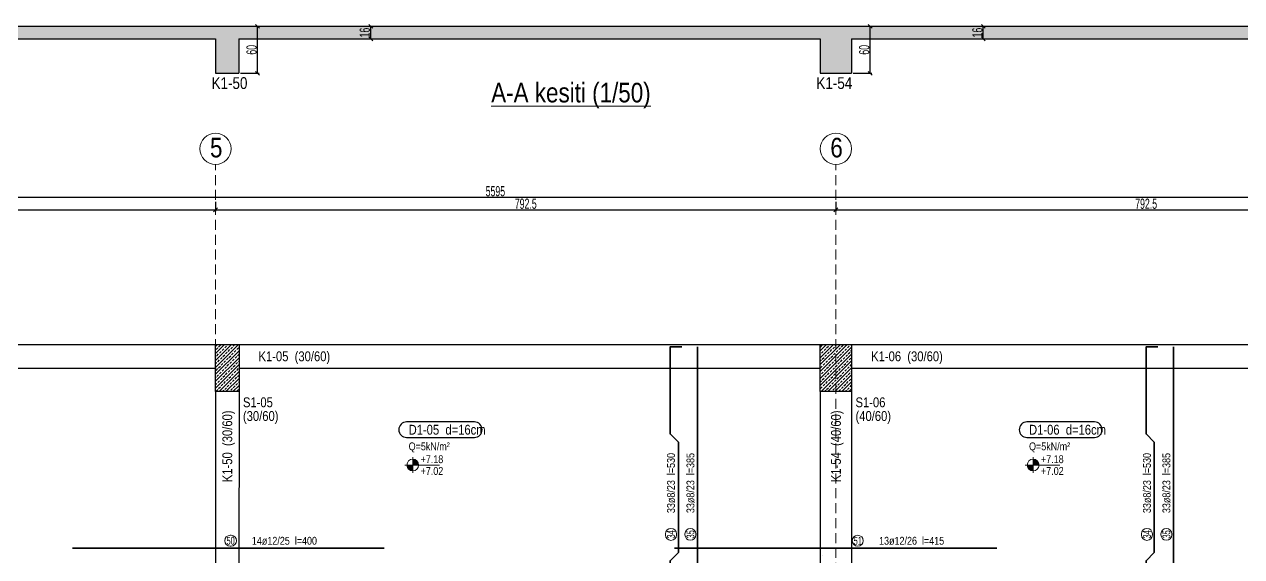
# Model space of a CAD drawing. Header units: millimetres. Extents: x 2329 to 8719, y 754 to 2467.
# Drawn here: x 5026 to 6581, y 1754 to 2434 of the extents above; entities that cross this region are included whole.
import ezdxf
from ezdxf.enums import TextEntityAlignment as Align

# ---------------------------------------------------------------- set-up
doc = ezdxf.new("R2010")
doc.units = ezdxf.units.MM
doc.linetypes.add('DASHED', pattern=[19.05, 12.7, -6.35])
for name, color, linetype, lineweight in [('AKS BALONU (BEYKENT)', 7, 'Continuous', 20), ('AKS CIZGISI (BEYKENT)', 252, 'DASHED', 20), ('AKS NO (BEYKENT)', 3, 'Continuous', 20), ('AKS OLCU (BEYKENT)', 200, 'Continuous', 20), ('DONATI (BEYKENT)', 4, 'Continuous', 35), ('DONATI YAZISI (BEYKENT)', 3, 'Continuous', 20), ('DOSEME ISMI (BEYKENT)', 9, 'Continuous', 20), ('DOSEME PAFTA (BEYKENT)', 3, 'Continuous', 20), ('DOSEME SINIRI (BEYKENT)', 2, 'Continuous', 30), ('KESIT ISMI (BEYKENT)', 6, 'Continuous', 20), ('KIRIS (BEYKENT)', 2, 'Continuous', 30), ('KIRIS ISMI (BEYKENT)', 40, 'Continuous', 20), ('KOLON (BEYKENT)', 3, 'Continuous', 30), ('KOLON ISMI (BEYKENT)', 91, 'Continuous', 20), ('KOT CIZGI (BEYKENT)', 120, 'Continuous', 20), ('KOT YAZI (BEYKENT)', 7, 'Continuous', 20), ('OLCU (BEYKENT)', 14, 'Continuous', 20), ('POZ BALON (BEYKENT)', 14, 'Continuous', 20), ('POZ NO (BEYKENT)', 2, 'Continuous', 20), ('TARAMA (BEYKENT)', 252, 'Continuous', 25), ('YAZI (BEYKENT)', 140, 'Continuous', 20)]:
    doc.layers.add(name, color=color, linetype=linetype, lineweight=lineweight)
doc.styles.add('DONATI YAZISI (BEYKENT)', font='')
doc.styles.add('DSMOLC-50', font='bahnschrift light condensed', dxfattribs={"width": 0.75, "height": 13})
doc.styles.add('KOT (BEYKENT)', font='')
doc.styles.add('stastyle', font='RomanSTA.ttf')
doc.styles.add('YAZI (BEYKENT)', font='')
doc.styles.get('DONATI YAZISI (BEYKENT)').set_extended_font_data('Bahnschrift Light Condensed')
doc.styles.get('KOT (BEYKENT)').set_extended_font_data('Bahnschrift Light Condensed')
doc.styles.get('YAZI (BEYKENT)').set_extended_font_data('Bahnschrift Light Condensed')
doc.dimstyles.new('DSMOLC-50', dxfattribs={"dimtxt": 13, "dimasz": 5, "dimexe": 2, "dimexo": 2, "dimgap": 1, "dimtad": 1, "dimdec": 1, "dimrnd": 0.5, "dimzin": 12, "dimdsep": 46, "dimtxsty": 'DSMOLC-50', "dimblk": 'OBLIQUE', "dimblk1": 'OBLIQUE', "dimblk2": 'OBLIQUE', "dimcen": 0, "dimclrt": 7, "dimadec": 0, "dimazin": 0, "dimtfac": 1, "dimtdec": 4, "dimtix": 1, "dimtmove": 2, "dimatfit": 3, "dimfxl": 1, "dimtzin": 0, "dimarcsym": 0})
pattern_1 = [(45, (1846.9926, -1409.6164), (-4.4194174, 4.4194174), []), (45, (1851.412, -1409.6164), (-4.4194174, 4.4194174), [3.125, -1.5625])]

# ---------------------------------------------------------------- blocks, each defined once
blk = doc.blocks.new('_Oblique')
at = {"color": 0, "linetype": 'ByBlock', "lineweight": -2}
blk.add_line((-0.5, -0.5), (0.5, 0.5), dxfattribs=at)
blk = doc.blocks.new('*D56')
at = {"layer": 'AKS OLCU (BEYKENT)', "color": 0, "lineweight": -2, "transparency": 16777216}
for p, q in [((4510.3, 2207.4), (4510.3, 2195.4)), ((4510.3, 2197.4), (5270.3, 2197.4)), ((5270.3, 2207.4), (5270.3, 2195.4))]:
    blk.add_line(p, q, dxfattribs=at)
at = {"layer": 'DEFPOINTS', "color": 0, "transparency": 16777216}
for p in [(4510.3, 2209.4), (5270.3, 2209.4), (5270.3, 2197.4)]:
    blk.add_point(p, dxfattribs=at)
at = {"layer": 'AKS OLCU (BEYKENT)', "color": 0, "lineweight": -2, "transparency": 16777216, "xscale": 5, "yscale": 5, "zscale": 5, "rotation": 180}
blk.add_blockref('_Oblique', (4510.3, 2197.4), dxfattribs=at)
at = {"layer": 'AKS OLCU (BEYKENT)', "color": 0, "lineweight": -2, "transparency": 16777216, "xscale": 5, "yscale": 5, "zscale": 5}
blk.add_blockref('_Oblique', (5270.3, 2197.4), dxfattribs=at)
at = {"layer": 'AKS OLCU (BEYKENT)', "color": 7, "transparency": 16777216, "insert": (4890.3, 2205), "char_height": 13, "attachment_point": 5, "style": 'DSMOLC-50'}
blk.add_mtext('760', dxfattribs=at)
blk = doc.blocks.new('*D57')
at = {"layer": 'AKS OLCU (BEYKENT)', "color": 0, "lineweight": -2, "transparency": 16777216}
for p, q in [((5270.3, 2207.4), (5270.3, 2195.4)), ((5270.3, 2197.4), (6062.8, 2197.4)), ((6062.8, 2207.4), (6062.8, 2195.4))]:
    blk.add_line(p, q, dxfattribs=at)
at = {"layer": 'DEFPOINTS', "color": 0, "transparency": 16777216}
for p in [(5270.3, 2209.4), (6062.8, 2209.4), (6062.8, 2197.4)]:
    blk.add_point(p, dxfattribs=at)
at = {"layer": 'AKS OLCU (BEYKENT)', "color": 0, "lineweight": -2, "transparency": 16777216, "xscale": 5, "yscale": 5, "zscale": 5, "rotation": 180}
blk.add_blockref('_Oblique', (5270.3, 2197.4), dxfattribs=at)
at = {"layer": 'AKS OLCU (BEYKENT)', "color": 0, "lineweight": -2, "transparency": 16777216, "xscale": 5, "yscale": 5, "zscale": 5}
blk.add_blockref('_Oblique', (6062.8, 2197.4), dxfattribs=at)
at = {"layer": 'AKS OLCU (BEYKENT)', "color": 7, "transparency": 16777216, "insert": (5666.6, 2205), "char_height": 13, "attachment_point": 5, "style": 'DSMOLC-50'}
blk.add_mtext('792.5', dxfattribs=at)
blk = doc.blocks.new('*D58')
at = {"layer": 'AKS OLCU (BEYKENT)', "color": 0, "lineweight": -2, "transparency": 16777216}
for p, q in [((6062.8, 2207.4), (6062.8, 2195.4)), ((6062.8, 2197.4), (6855.3, 2197.4)), ((6855.3, 2207.4), (6855.3, 2195.4))]:
    blk.add_line(p, q, dxfattribs=at)
at = {"layer": 'DEFPOINTS', "color": 0, "transparency": 16777216}
for p in [(6062.8, 2209.4), (6855.3, 2209.4), (6855.3, 2197.4)]:
    blk.add_point(p, dxfattribs=at)
at = {"layer": 'AKS OLCU (BEYKENT)', "color": 0, "lineweight": -2, "transparency": 16777216, "xscale": 5, "yscale": 5, "zscale": 5, "rotation": 180}
blk.add_blockref('_Oblique', (6062.8, 2197.4), dxfattribs=at)
at = {"layer": 'AKS OLCU (BEYKENT)', "color": 0, "lineweight": -2, "transparency": 16777216, "xscale": 5, "yscale": 5, "zscale": 5}
blk.add_blockref('_Oblique', (6855.3, 2197.4), dxfattribs=at)
at = {"layer": 'AKS OLCU (BEYKENT)', "color": 7, "transparency": 16777216, "insert": (6459.1, 2205), "char_height": 13, "attachment_point": 5, "style": 'DSMOLC-50'}
blk.add_mtext('792.5', dxfattribs=at)
blk = doc.blocks.new('*D62')
at = {"layer": 'AKS OLCU (BEYKENT)', "color": 0, "lineweight": -2, "transparency": 16777216}
for p, q in [((2830.3, 2211.4), (2830.3, 2215.4)), ((2830.3, 2213.4), (8425.3, 2213.4)), ((8425.3, 2211.4), (8425.3, 2215.4))]:
    blk.add_line(p, q, dxfattribs=at)
at = {"layer": 'DEFPOINTS', "color": 0, "transparency": 16777216}
for p in [(2830.3, 2209.4), (8425.3, 2213.4), (8425.3, 2209.4)]:
    blk.add_point(p, dxfattribs=at)
at = {"layer": 'AKS OLCU (BEYKENT)', "color": 0, "lineweight": -2, "transparency": 16777216, "xscale": 5, "yscale": 5, "zscale": 5, "rotation": 180}
blk.add_blockref('_Oblique', (2830.3, 2213.4), dxfattribs=at)
at = {"layer": 'AKS OLCU (BEYKENT)', "color": 0, "lineweight": -2, "transparency": 16777216, "xscale": 5, "yscale": 5, "zscale": 5}
blk.add_blockref('_Oblique', (8425.3, 2213.4), dxfattribs=at)
at = {"layer": 'AKS OLCU (BEYKENT)', "color": 7, "transparency": 16777216, "insert": (5627.8, 2221), "char_height": 13, "attachment_point": 5, "style": 'DSMOLC-50'}
blk.add_mtext('5595', dxfattribs=at)
blk = doc.blocks.new('*D87')
at = {"layer": 'DEFPOINTS', "color": 0, "transparency": 16777216}
for p in [(5300.3, 2431.6), (5324, 2431.6), (5300.3, 2371.6)]:
    blk.add_point(p, dxfattribs=at)
at = {"layer": 'OLCU (BEYKENT)', "color": 0, "lineweight": -2, "transparency": 16777216}
for p, q in [((5302.3, 2431.6), (5326, 2431.6)), ((5324, 2371.6), (5324, 2431.6)), ((5302.3, 2371.6), (5326, 2371.6))]:
    blk.add_line(p, q, dxfattribs=at)
at = {"layer": 'OLCU (BEYKENT)', "color": 0, "lineweight": -2, "transparency": 16777216, "xscale": 5, "yscale": 5, "zscale": 5}
for p, rotation in [((5324, 2431.6), 90), ((5324, 2371.6), 270)]:
    blk.add_blockref('_Oblique', p, dxfattribs=dict(at, rotation=rotation))
at = {"layer": 'OLCU (BEYKENT)', "color": 7, "lineweight": -3, "transparency": 16777216, "insert": (5316.4, 2401.6), "char_height": 13, "attachment_point": 5, "rotation": 90, "style": 'DSMOLC-50'}
blk.add_mtext('60', dxfattribs=at)
blk = doc.blocks.new('*D88')
at = {"layer": 'DEFPOINTS', "color": 0, "transparency": 16777216}
for p in [(5446.6, 2431.6), (5468.6, 2431.6), (5446.6, 2415.6)]:
    blk.add_point(p, dxfattribs=at)
at = {"layer": 'OLCU (BEYKENT)', "color": 0, "lineweight": -2, "transparency": 16777216}
for p, q in [((5448.6, 2431.6), (5470.6, 2431.6)), ((5468.6, 2415.6), (5468.6, 2431.6)), ((5448.6, 2415.6), (5470.6, 2415.6))]:
    blk.add_line(p, q, dxfattribs=at)
at = {"layer": 'OLCU (BEYKENT)', "color": 0, "lineweight": -2, "transparency": 16777216, "xscale": 5, "yscale": 5, "zscale": 5}
for p, rotation in [((5468.6, 2431.6), 90), ((5468.6, 2415.6), 270)]:
    blk.add_blockref('_Oblique', p, dxfattribs=dict(at, rotation=rotation))
at = {"layer": 'OLCU (BEYKENT)', "color": 7, "lineweight": -3, "transparency": 16777216, "insert": (5461, 2423.6), "char_height": 13, "attachment_point": 5, "rotation": 90, "style": 'DSMOLC-50'}
blk.add_mtext('16', dxfattribs=at)
blk = doc.blocks.new('*D89')
at = {"layer": 'DEFPOINTS', "color": 0, "transparency": 16777216}
for p in [(6082.8, 2431.6), (6106.6, 2431.6), (6082.8, 2371.6)]:
    blk.add_point(p, dxfattribs=at)
at = {"layer": 'OLCU (BEYKENT)', "color": 0, "lineweight": -2, "transparency": 16777216}
for p, q in [((6084.8, 2431.6), (6108.6, 2431.6)), ((6106.6, 2371.6), (6106.6, 2431.6)), ((6084.8, 2371.6), (6108.6, 2371.6))]:
    blk.add_line(p, q, dxfattribs=at)
at = {"layer": 'OLCU (BEYKENT)', "color": 0, "lineweight": -2, "transparency": 16777216, "xscale": 5, "yscale": 5, "zscale": 5}
for p, rotation in [((6106.6, 2431.6), 90), ((6106.6, 2371.6), 270)]:
    blk.add_blockref('_Oblique', p, dxfattribs=dict(at, rotation=rotation))
at = {"layer": 'OLCU (BEYKENT)', "color": 7, "lineweight": -3, "transparency": 16777216, "insert": (6099, 2401.6), "char_height": 13, "attachment_point": 5, "rotation": 90, "style": 'DSMOLC-50'}
blk.add_mtext('60', dxfattribs=at)
blk = doc.blocks.new('*D90')
at = {"layer": 'DEFPOINTS', "color": 0, "transparency": 16777216}
for p in [(6229.1, 2431.6), (6251.1, 2431.6), (6229.1, 2415.6)]:
    blk.add_point(p, dxfattribs=at)
at = {"layer": 'OLCU (BEYKENT)', "color": 0, "lineweight": -2, "transparency": 16777216}
for p, q in [((6231.1, 2431.6), (6253.1, 2431.6)), ((6251.1, 2415.6), (6251.1, 2431.6)), ((6231.1, 2415.6), (6253.1, 2415.6))]:
    blk.add_line(p, q, dxfattribs=at)
at = {"layer": 'OLCU (BEYKENT)', "color": 0, "lineweight": -2, "transparency": 16777216, "xscale": 5, "yscale": 5, "zscale": 5}
for p, rotation in [((6251.1, 2431.6), 90), ((6251.1, 2415.6), 270)]:
    blk.add_blockref('_Oblique', p, dxfattribs=dict(at, rotation=rotation))
at = {"layer": 'OLCU (BEYKENT)', "color": 7, "lineweight": -3, "transparency": 16777216, "insert": (6243.6, 2423.6), "char_height": 13, "attachment_point": 5, "rotation": 90, "style": 'DSMOLC-50'}
blk.add_mtext('16', dxfattribs=at)

msp = doc.modelspace()

# ---------------------------------------------------------------- hatches: boundary and pattern name
at = {"layer": 'KOT CIZGI (BEYKENT)'}
h = msp.add_hatch(color=256, dxfattribs=at)
h.dxf.hatch_style = 1
h.paths.add_polyline_path([(5522.24, 1871.31), (5514.74, 1871.31, 0.4142136), (5522.24, 1863.81)])
h = msp.add_hatch(color=256, dxfattribs=at)
h.dxf.hatch_style = 1
h.paths.add_polyline_path([(5522.24, 1878.81), (5522.24, 1871.31), (5529.74, 1871.31, 0.4142136)])
h = msp.add_hatch(color=256, dxfattribs=at)
h.dxf.hatch_style = 1
h.paths.add_polyline_path([(6314.74, 1871.31), (6307.24, 1871.31, 0.4142136), (6314.74, 1863.81)])
h = msp.add_hatch(color=256, dxfattribs=at)
h.dxf.hatch_style = 1
h.paths.add_polyline_path([(6314.74, 1878.81), (6314.74, 1871.31), (6322.24, 1871.31, 0.4142136)])
at = {"layer": 'TARAMA (BEYKENT)', "lineweight": -3}
h = msp.add_hatch(dxfattribs=at)
h.set_pattern_fill('ANSI33', color=256)
h.set_pattern_definition([(45, (1846.9926, -1359.3565), (-4.490128, 4.490128), []), (45, (1851.483, -1359.3565), (-4.490128, 4.490128), [3.175, -1.5875])])
h.paths.add_polyline_path([(8425.4, 2431.62), (2830.24, 2431.62), (2830.24, 2371.62), (2860.27, 2371.62), (2860.27, 2415.62), (3440.24, 2415.62), (3440.24, 2371.62), (3470.27, 2371.62), (3470.27, 2415.62), (3985.24, 2415.62), (3985.24, 2371.62), (4015.27, 2371.62), (4015.27, 2415.62), (4510.24, 2415.62), (4510.24, 2371.62), (4540.27, 2371.62), (4540.27, 2415.62), (5270.24, 2415.62), (5270.24, 2371.62), (5300.27, 2371.62), (5300.27, 2415.62), (6042.84, 2415.62), (6042.84, 2371.62), (6082.84, 2371.62), (6082.84, 2415.62), (6825.44, 2415.62), (6825.44, 2371.62), (6855.4, 2371.62), (6855.4, 2415.62), (7585.44, 2415.62), (7585.44, 2371.62), (7615.4, 2371.62), (7615.4, 2415.62), (8395.37, 2415.62), (8395.37, 2371.62), (8425.4, 2371.62)])
at = {"layer": 'TARAMA (BEYKENT)'}
h = msp.add_hatch(dxfattribs=at)
h.set_pattern_fill('ANSI33', color=256, style=0, pattern_type=0)
h.set_pattern_definition(pattern_1)
h.paths.add_polyline_path([(5270.34, 2025.21), (5300.34, 2025.21), (5300.34, 1965.21), (5270.34, 1965.21)], flags=0)
h = msp.add_hatch(dxfattribs=at)
h.set_pattern_fill('ANSI33', color=256, style=0, pattern_type=0)
h.set_pattern_definition(pattern_1)
h.paths.add_polyline_path([(6042.84, 2025.21), (6082.84, 2025.21), (6082.84, 1965.21), (6042.84, 1965.21)], flags=0)

# ---------------------------------------------------------------- linework, layer by layer
at = {"layer": 'AKS BALONU (BEYKENT)'}
for centre in [(5270.34, 2275.21), (6062.84, 2275.21)]:
    msp.add_circle(centre, 20, dxfattribs=at)
at = {"layer": 'AKS CIZGISI (BEYKENT)'}
for p, q in [((5270.34, 800.21), (5270.34, 2255.21)), ((6062.84, 800.21), (6062.84, 2255.21)), ((2600.34, 2025.21), (8670.34, 2025.21))]:
    msp.add_line(p, q, dxfattribs=at)
at = {"layer": 'DONATI (BEYKENT)'}
for points in [[(5850.95, 1519.23), (5850.95, 1749.13), (5861.55, 1759.74), (5861.55, 1900.51), (5850.95, 1911.13), (5850.95, 2022.13), (5865.95, 2022.14)], [(5885.95, 1638.21), (5885.95, 2022.21)], [(6458.95, 1518.73), (6458.95, 1749.13), (6469.55, 1759.74), (6469.54, 1900.51), (6458.95, 1911.13), (6458.95, 2022.13), (6473.95, 2022.14)], [(6493.95, 1638.21), (6493.95, 2022.21)], [(5087.77, 1765.21), (5485.79, 1765.21)], [(5856.76, 1765.21), (6268.19, 1765.21)]]:
    msp.add_lwpolyline(points, dxfattribs=at)
at = {"layer": 'DOSEME PAFTA (BEYKENT)', "lineweight": -3}
for points in [[(5514.36, 1906.56), (5600.95, 1906.56, 1), (5600.95, 1926.34), (5514.36, 1926.34, 1)], [(6306.86, 1906.56), (6393.08, 1906.56, 1), (6393.08, 1926.34), (6306.86, 1926.34, 1)]]:
    msp.add_lwpolyline(points, format="xyb", close=True, dxfattribs=at)
at = {"layer": 'DOSEME SINIRI (BEYKENT)'}
for p, q in [((2830.24, 2431.62), (8425.4, 2431.62)), ((4540.27, 2415.62), (5270.24, 2415.62)), ((5270.24, 2415.62), (5270.24, 2371.62)), ((5300.27, 2415.62), (5300.27, 2371.62)), ((5300.27, 2415.62), (6042.84, 2415.62)), ((6042.84, 2415.62), (6042.84, 2371.62)), ((6082.84, 2415.62), (6082.84, 2371.62)), ((6082.84, 2415.62), (6825.44, 2415.62)), ((5270.24, 2371.62), (5300.27, 2371.62)), ((6042.84, 2371.62), (6082.84, 2371.62))]:
    msp.add_line(p, q, dxfattribs=at)
msp.add_lwpolyline([(2830.34, 2025.21), (8425.34, 2025.21), (8425.34, 1030.21), (2830.34, 1030.21)], close=True, dxfattribs=at)
at = {"layer": 'KIRIS (BEYKENT)'}
for p, q in [((4540.24, 2025.21), (5270.24, 2025.21)), ((5300.24, 2025.21), (6042.84, 2025.21)), ((6082.84, 2025.21), (6825.44, 2025.21)), ((4540.24, 1995.21), (5270.24, 1995.21)), ((5300.24, 1995.21), (6042.84, 1995.21)), ((6082.84, 1995.21), (6825.44, 1995.21)), ((5270.24, 1965.31), (5270.24, 1665.31)), ((5300.34, 1965.31), (5300.24, 1665.31)), ((6042.84, 1965.31), (6042.84, 1665.31)), ((6082.84, 1965.31), (6082.84, 1665.31))]:
    msp.add_line(p, q, dxfattribs=at)
at = {"layer": 'KOLON (BEYKENT)'}
for points in [[(5270.34, 2025.21), (5300.34, 2025.21), (5300.34, 1965.21), (5270.34, 1965.21)], [(6042.84, 2025.21), (6082.84, 2025.21), (6082.84, 1965.21), (6042.84, 1965.21)]]:
    msp.add_lwpolyline(points, close=True, dxfattribs=at)
at = {"layer": 'KOT CIZGI (BEYKENT)'}
for p, q in [((5512.23, 1871.31), (5556.26, 1871.31)), ((5522.24, 1881.31), (5522.24, 1861.31)), ((6304.74, 1871.31), (6348.76, 1871.31)), ((6314.74, 1881.31), (6314.74, 1861.31))]:
    msp.add_line(p, q, dxfattribs=at)
for centre in [(5522.24, 1871.31), (6314.74, 1871.31)]:
    msp.add_circle(centre, 7.5, dxfattribs=at)
at = {"layer": 'POZ BALON (BEYKENT)'}
for p, q in [((5289.05, 1781.64), (5290.13, 1781.64)), ((5845.12, 1782.09), (5845.12, 1783.52)), ((5859.12, 1782.09), (5859.12, 1783.52)), ((5869.95, 1782.25), (5869.95, 1783.34)), ((5883.95, 1782.25), (5883.95, 1783.34)), ((6090.74, 1781.64), (6090.77, 1781.64)), ((6453.12, 1782.09), (6453.12, 1783.52)), ((6467.12, 1782.09), (6467.12, 1783.52)), ((6477.95, 1782.25), (6477.95, 1783.34)), ((6491.95, 1782.25), (6491.95, 1783.34)), ((5289.05, 1767.64), (5290.13, 1767.64)), ((6090.74, 1767.64), (6090.77, 1767.64))]:
    msp.add_line(p, q, dxfattribs=at)
for centre, start, end in [((5852.12, 1783.52), 0, 180), ((5876.95, 1783.34), 0, 180), ((6460.12, 1783.52), 0, 180), ((6484.95, 1783.34), 0, 180), ((5289.05, 1774.64), 90, 270), ((5290.13, 1774.64), 270, 90), ((5852.12, 1782.09), 180, 0), ((5876.95, 1782.25), 180, 0), ((6090.74, 1774.64), 90, 270), ((6090.77, 1774.64), 270, 90), ((6460.12, 1782.09), 180, 0), ((6484.95, 1782.25), 180, 0)]:
    msp.add_arc(centre, 7, start, end, dxfattribs=at)

# ---------------------------------------------------------------- texts
at = {"layer": 'AKS NO (BEYKENT)', "style": 'YAZI (BEYKENT)'}
for s, p in [('5', (5263.27, 2264.21)), ('6', (6055.66, 2264.21))]:
    msp.add_text(s, height=25, dxfattribs=at).set_placement(p)
at = {"layer": 'DONATI (BEYKENT)', "style": 'stastyle'}
msp.add_text('& 1-.16- 1- 7.925002- 7.599992', height=0.0005, dxfattribs=at).set_placement((6045.83, 1755.21))
at = {"layer": 'DONATI YAZISI (BEYKENT)', "style": 'DONATI YAZISI (BEYKENT)'}
for s, p in [(' 33ø8/23  l=530', (5857.12, 1806.81)), (' 33ø8/23  l=385', (5881.95, 1806.8)), (' 33ø8/23  l=530', (6465.12, 1806.81)), (' 33ø8/23  l=385', (6489.95, 1806.8))]:
    msp.add_text(s, height=10, rotation=90, dxfattribs=at).set_placement(p)
for s, p in [(' 14ø12/25  l=400', (5313.59, 1769.64)), (' 13ø12/26  l=415', (6114.76, 1769.64))]:
    msp.add_text(s, height=10, dxfattribs=at).set_placement(p)
at = {"layer": 'DOSEME ISMI (BEYKENT)', "style": 'YAZI (BEYKENT)'}
for s, p in [('D1-05  d=16cm', (5517, 1910.21)), ('D1-06  d=16cm', (6309.5, 1910.21))]:
    msp.add_text(s, height=12.5, dxfattribs=at).set_placement(p)
at = {"layer": 'KESIT ISMI (BEYKENT)', "style": 'YAZI (BEYKENT)'}
msp.add_text('%%UA-A kesiti (1/50)', height=25, dxfattribs=at).set_placement((5622.47, 2334.44))
at = {"layer": 'KIRIS ISMI (BEYKENT)', "style": 'YAZI (BEYKENT)'}
for s, height, p in [('K1-50', 15, (5265.24, 2351.62)), ('K1-54', 15, (6037.84, 2351.62)), ('K1-05  (30/60)', 12.5, (5325.24, 2003.96)), ('K1-06  (30/60)', 12.5, (6107.84, 2003.96))]:
    msp.add_text(s, height=height, dxfattribs=at).set_placement(p)
for s, p in [('K1-50  (30/60)', (5291.59, 1849.49)), ('K1-54  (40/60)', (6069.09, 1849.52))]:
    msp.add_text(s, height=12.5, rotation=90, dxfattribs=at).set_placement(p)
at = {"layer": 'KOLON ISMI (BEYKENT)', "style": 'YAZI (BEYKENT)'}
for s, p in [('S1-05', (5305.34, 1945.21)), ('S1-06', (6087.84, 1945.21)), ('(30/60)', (5305.34, 1927.71)), ('(40/60)', (6087.84, 1927.71))]:
    msp.add_text(s, height=12.5, dxfattribs=at).set_placement(p)
at = {"layer": 'KOT YAZI (BEYKENT)', "style": 'KOT (BEYKENT)'}
for s, p in [('+7.18', (5532.24, 1873.81)), ('+7.18', (6324.74, 1873.81)), ('+7.02', (5532.24, 1858.81)), ('+7.02', (6324.74, 1858.81))]:
    msp.add_text(s, height=10, dxfattribs=at).set_placement(p)
at = {"layer": 'POZ NO (BEYKENT)', "style": 'YAZI (BEYKENT)', "width": 0.8}
for s, p in [('50', (5289.59, 1774.64)), ('51', (6090.76, 1774.64))]:
    msp.add_text(s, height=10, dxfattribs=at).set_placement(p, align=Align.MIDDLE_CENTER)
for s, p in [('34', (5852.12, 1782.81)), ('35', (5876.95, 1782.8)), ('34', (6460.12, 1782.81)), ('35', (6484.95, 1782.8))]:
    msp.add_text(s, height=10, rotation=90, dxfattribs=at).set_placement(p, align=Align.MIDDLE_CENTER)
at = {"layer": 'YAZI (BEYKENT)', "style": 'YAZI (BEYKENT)'}
for p in [(5517, 1890.21), (6309.5, 1890.21)]:
    msp.add_text('Q=5kN/m²', height=10, dxfattribs=at).set_placement(p)

# ---------------------------------------------------------------- dimensions: what is measured, and where the dimension line sits
at = {"layer": 'AKS OLCU (BEYKENT)'}
for base, p1, p2, picture, middle in [((8425.34, 2213.37), (2830.34, 2209.37), (8425.34, 2209.37), '*D62', (5627.84, 2221)), ((5270.34, 2197.37), (4510.34, 2209.37), (5270.34, 2209.37), '*D56', (4890.34, 2205)), ((6062.84, 2197.37), (5270.34, 2209.37), (6062.84, 2209.37), '*D57', (5666.59, 2205)), ((6855.34, 2197.37), (6062.84, 2209.37), (6855.34, 2209.37), '*D58', (6459.09, 2205))]:
    dim = msp.add_linear_dim(base=base, p1=p1, p2=p2, dimstyle='DSMOLC-50', dxfattribs=at)
    dim.commit()
    dim.dimension.update_dxf_attribs({"geometry": picture, "text_midpoint": middle})
at = {"layer": 'OLCU (BEYKENT)', "lineweight": -3}
for base, p1, p2, picture, middle in [((5324.05, 2431.62), (5300.27, 2371.62), (5300.27, 2431.62), '*D87', (5316.41, 2401.62)), ((5468.55, 2431.62), (5446.58, 2415.62), (5446.58, 2431.62), '*D88', (5460.98, 2423.62)), ((6106.61, 2431.62), (6082.84, 2371.62), (6082.84, 2431.62), '*D89', (6098.98, 2401.62)), ((6251.12, 2431.62), (6229.15, 2415.62), (6229.15, 2431.62), '*D90', (6243.55, 2423.62))]:
    dim = msp.add_linear_dim(base=base, p1=p1, p2=p2, angle=90, dimstyle='DSMOLC-50', dxfattribs=at)
    dim.commit()
    dim.dimension.update_dxf_attribs({"geometry": picture, "text_midpoint": middle})

doc.saveas('drawing.dxf')
